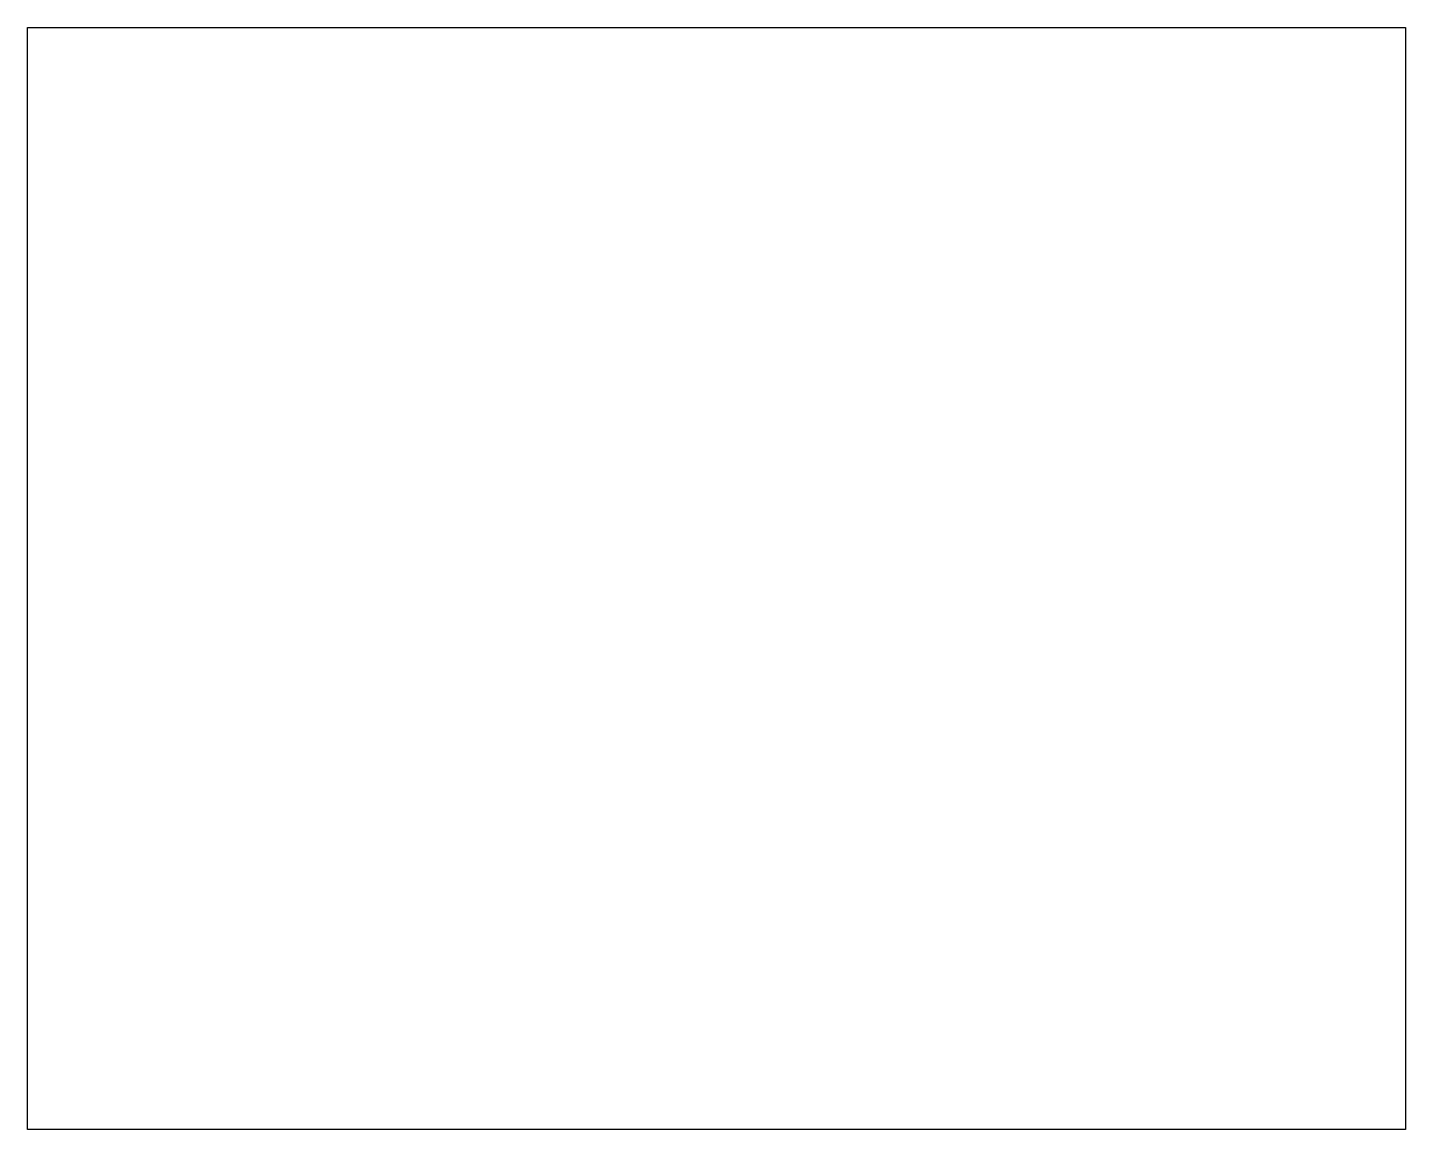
# Model space of a CAD drawing. Header units: millimetres. Extents: x 66 to 216, y 90 to 210.
import ezdxf

# ---------------------------------------------------------------- set-up
doc = ezdxf.new("R2010")
doc.units = ezdxf.units.MM

msp = doc.modelspace()

# ---------------------------------------------------------------- linework, layer by layer
at = {"layer": '', "color": 7, "linetype": 'Continuous'}
msp.add_lwpolyline([(216.5, 89.5), (66.5, 89.5), (66.5, 209.5), (216.5, 209.5), (216.5, 89.5)], close=True, dxfattribs=at)

doc.saveas('drawing.dxf')
